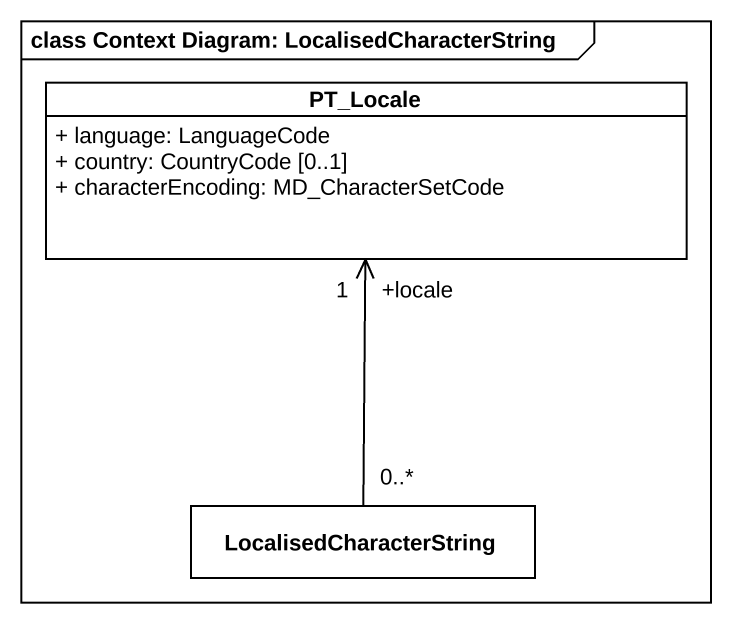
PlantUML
@startuml
mainframe class Context Diagram: LocalisedCharacterString
hide circle
hide empty members
skinparam classAttributeIconSize 0
class PT_Locale #FFFFFF {
  + language: LanguageCode
  + country: CountryCode [0..1]
  + characterEncoding: MD_CharacterSetCode
}
class LocalisedCharacterString #FFFFFF
LocalisedCharacterString "0..*" -up-> "+locale\n1" PT_Locale
@enduml
